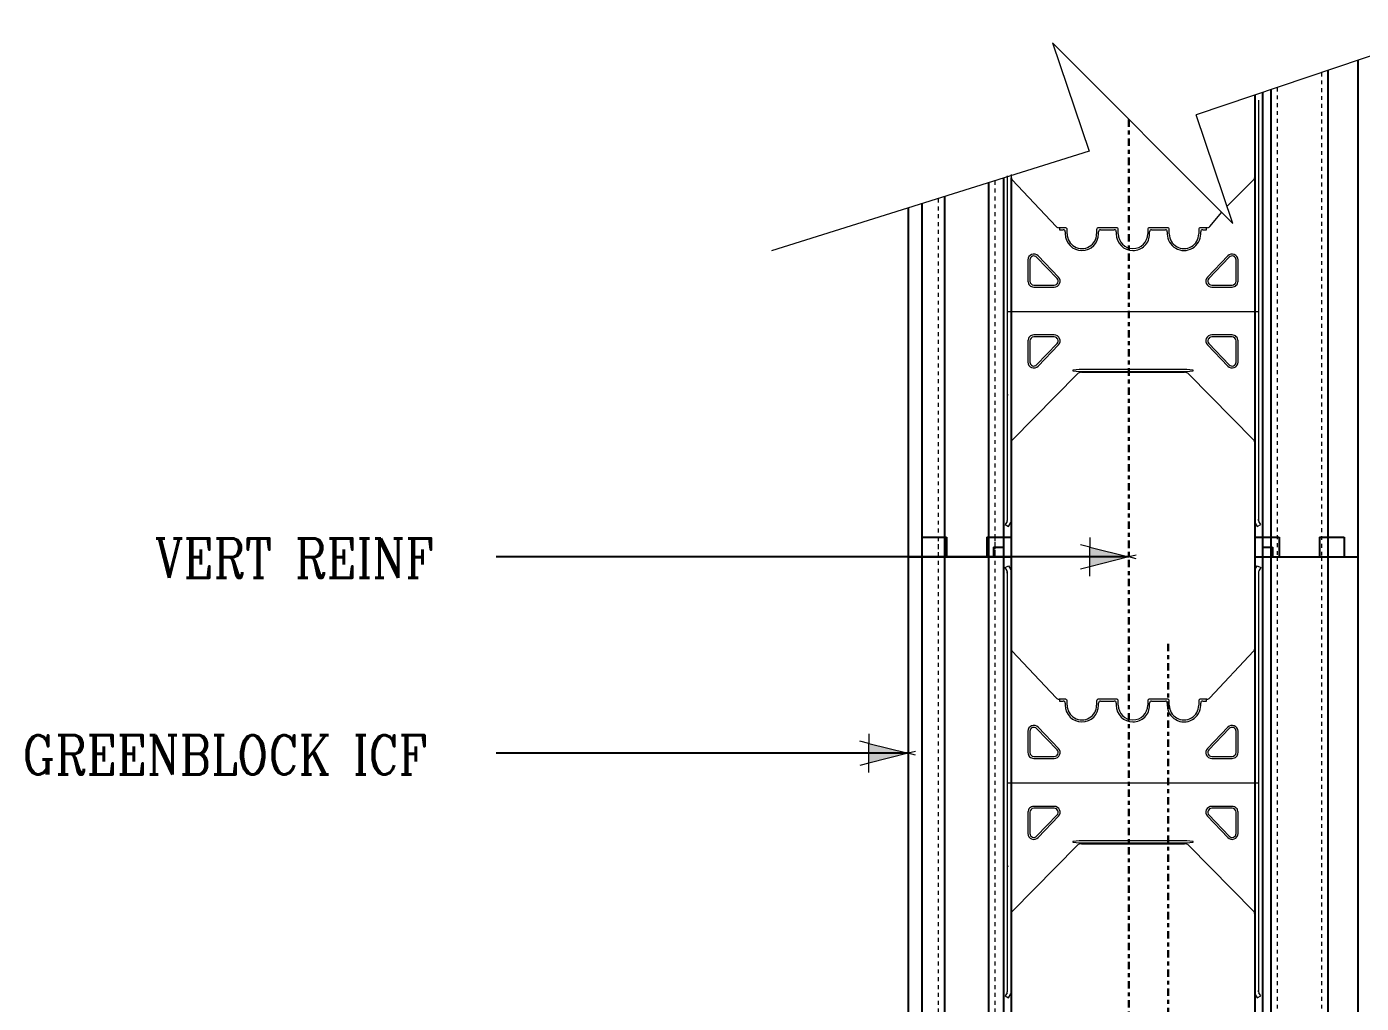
# Model space of a CAD drawing. Header units: inches. Extents: x -28.2 to 45.5, y 89.3 to 171.9.
# Drawn here: x -27.31 to 6.68, y 147.07 to 171.93 of the extents above; entities that cross this region are included whole.
import ezdxf

# ---------------------------------------------------------------- set-up
doc = ezdxf.new("R2010")
doc.units = ezdxf.units.IN
doc.header["$MEASUREMENT"] = 0
for name, pattern in [('CENTER', [2, 1.25, -0.25, 0.25, -0.25]), ('DASHED2', [0.375, 0.25, -0.125]), ('HIDDEN', [0.375, 0.25, -0.125])]:
    doc.linetypes.add(name, pattern=pattern)
for name, color, linetype, lineweight in [('A2 Hatch', 8, 'Continuous', 9), ('DETAILS', 7, 'Continuous', 13), ('DIM', 3, 'Continuous', 13), ('REBAR', 2, 'CENTER', 30)]:
    doc.layers.add(name, color=color, linetype=linetype, lineweight=lineweight)
doc.styles.add('ARCTEXT', font='arctext.shx', dxfattribs={"width": 0.85})
doc.styles.add('RomanC', font='romanc.shx', dxfattribs={"width": 0.85, "height": 5})
doc.dimstyles.new('ARCTEXT1-4', dxfattribs={"dimtxt": 4, "dimasz": 2, "dimexe": 2, "dimexo": 2, "dimgap": 2, "dimtad": 1, "dimdec": 4, "dimzin": 3, "dimdsep": 46, "dimlunit": 4, "dimtxsty": 'ARCTEXT', "dimblk": 'ARCHTICK', "dimcen": 2, "dimaunit": 1, "dimadec": 0, "dimazin": 0, "dimtfac": 1, "dimtdec": 4, "dimtmove": 2, "dimatfit": 3, "dimldrblk": 'arrow', "dimfxl": 0, "dimtolj": 1, "dimtzin": 0, "dimarcsym": 0})

# ---------------------------------------------------------------- blocks, each defined once
blk = doc.blocks.new('_ArchTick')
at = {"color": 0, "linetype": 'ByBlock', "const_width": 0.15}
blk.add_lwpolyline([(-0.5, -0.5), (0.5, 0.5)], dxfattribs=at)
blk = doc.blocks.new('arrow')
at = {"layer": 'DIM'}
blk.add_hatch(color=253, dxfattribs=at).paths.add_polyline_path([(-2, 0.5), (-2, -0.5), (0, 0)])
at = {"layer": 'DIM', "lineweight": 9}
for points in [[(-2, 0.9831764405007561), (-2, 0.5), (-2.46875, 0.6171875)], [(0.3742552490839444, 0.0935638122700766), (0, 0)], [(0.3742552490839444, -0.0935638122700766), (0, 0)], [(-2, -0.9831764405007561), (-2, -0.5), (-2.46875, -0.6171875)]]:
    blk.add_lwpolyline(points, dxfattribs=at)
at = {"layer": 'DIM', "lineweight": 15}
blk.add_lwpolyline([(0, 0), (-2, -0.5), (-2, 0.5), (0, 0)], dxfattribs=at)

msp = doc.modelspace()

# ---------------------------------------------------------------- linework, layer by layer
at = {"color": 1}
for p, q in [((6.589063885179939, 171.076921031782), (6.589063885179939, 158.4310921355023)), ((5.824063885180522, 170.8174769221665), (5.824063885180522, 158.4310921355023)), ((4.379063885180813, 170.3274158262248), (4.379063885180813, 158.4310921355023)), ((3.964063885176301, 170.1866716360406), (3.964063885179939, 158.4310921355023)), ((4.164063885180667, 170.2545001614315), (4.164063885180667, 158.4310921355023)), ((-2.810936114817878, 167.9560931160186), (-2.810936114817878, 158.4310921355023)), ((-2.435936114819697, 168.073446076232), (-2.435936114819697, 158.4310921355023)), ((-2.235936114818969, 168.0839873489568), (-2.235936114818969, 158.4310921355023)), ((-3.935936114821516, 167.6040342353734), (-3.935936114817878, 158.4310921355023)), ((-4.860936114818969, 167.3145636001776), (-4.860936114818969, 158.4310921355023)), ((-4.510936114816786, 167.4240930297115), (-4.510936114818605, 158.4310921355023)), ((-4.510936114818605, 158.9310921355023), (-3.885936114818605, 158.9310921355023)), ((-4.510936114818605, 158.9310921355023), (-4.510936114818605, 146.4310921355023)), ((-3.935936114817878, 158.9310921355023), (-3.935936114817878, 146.4310921355023)), ((-3.885936114818605, 158.9310921355023), (-3.885936114818605, 158.4310921355023)), ((-2.860936114818969, 158.9310921355023), (-2.860936114820788, 158.4310921355023)), ((-2.860936114820788, 158.9310921355023), (-2.235936114820788, 158.9310921355023)), ((-2.810936114817878, 158.9310921355023), (-2.810936114817878, 146.4310921355023)), ((-2.235936114818969, 158.9310921355023), (-2.235936114818969, 146.4310921355023)), ((-2.235936114818969, 158.9310921355023), (-2.235936114818969, 158.4310921355023)), ((3.964063885179939, 158.9310921355023), (3.964063885179939, 146.4310921355023)), ((3.964063885179939, 158.9310921355023), (4.589063885179939, 158.9310921355023)), ((3.964063885181758, 158.9310921355026), (3.964063885181758, 158.4310921355023)), ((4.589063885179939, 158.9310921355026), (4.589063885179939, 158.4310921355023)), ((5.614063885181395, 158.9310921355023), (5.614063885181395, 158.4310921355023)), ((5.614063885181395, 158.9310921355023), (6.239063885181395, 158.9310921355023)), ((6.239063885181395, 158.9310921355023), (6.239063885181395, 158.4310921355023)), ((-4.860936114818969, 158.4310921355023), (-4.860936114818969, 146.4310921355023)), ((-4.860936114818969, 158.4310921355023), (-2.685936114817878, 158.4310921355023)), ((-4.860936114818969, 158.4310921355023), (-2.235936114818969, 158.4310921355023)), ((-4.860936114818969, 158.4310801650048), (-2.235936114818969, 158.4310801650048)), ((-4.860936114818969, 158.4310801650048), (-2.685936114817878, 158.4310801650048)), ((-2.810936114817878, 158.4310921355023), (-3.935936114819697, 158.4310921355023)), ((-2.810936114817878, 158.4310801650048), (-3.935936114819697, 158.4310801650048)), ((-2.685936114819697, 158.6810921355023), (-2.685936114819697, 158.4310921355023)), ((-2.685936114819697, 158.6810921355023), (-2.435936114819697, 158.6810921355023)), ((-2.435936114819697, 158.6810921355023), (-2.435936114819697, 146.4310921355023)), ((-2.435936114819697, 158.4310921355023), (-2.235936114820788, 158.4310921355023)), ((-2.435936114819697, 158.4310801650048), (-2.235936114820788, 158.4310801650048)), ((3.964063885179939, 158.4310921355023), (4.164063885180667, 158.4310921355023)), ((3.964063885181758, 158.4310921355023), (6.589063885179939, 158.4310921355023)), ((4.164063885180667, 158.6810921355023), (4.164063885180667, 146.4310921355023)), ((4.164063885180667, 158.6810921355023), (4.414063885180667, 158.6810921355023)), ((4.379063885180813, 158.4310921355023), (6.589063885179939, 158.4310921355023)), ((4.379063885180813, 158.4310921355023), (4.379063885180813, 146.4310921355023)), ((4.414063885180667, 158.6810921355023), (4.414063885180667, 158.4310921355023)), ((5.824063885180522, 158.4310921355023), (5.824063885180522, 146.4310921355023)), ((6.589063885179939, 158.4310921355023), (6.589063885179939, 146.4310921355023))]:
    msp.add_line(p, q, dxfattribs=at)
at = {"color": 1, "linetype": 'HIDDEN', "ltscale": 0.02}
for p, q in [((-4.510936114818605, 158.9310921355023), (-3.885936114818605, 158.9310921355023)), ((-4.510936114818605, 158.9310921355023), (-4.510936114818605, 158.4310921355023)), ((-3.885936114818605, 158.9310921355023), (-3.885936114818605, 158.4310921355023)), ((-2.860936114818969, 158.9310921355023), (-2.860936114820788, 158.4310921355023)), ((-2.860936114820788, 158.9310921355023), (-2.235936114820788, 158.9310921355023)), ((3.964063885181758, 158.9310921355026), (4.589063885181758, 158.9310921355026)), ((4.589063885181758, 158.9310921355026), (4.589063885181758, 158.4310921355026)), ((5.614063885183214, 158.9310921355026), (5.614063885183214, 158.4310921355026)), ((5.614063885183214, 158.9310921355026), (6.239063885183214, 158.9310921355026)), ((6.239063885183214, 158.9310921355026), (6.239063885183214, 158.4310921355026)), ((4.164063885182486, 158.6810921355026), (4.164063885182486, 158.4310921355023)), ((4.164063885182486, 158.6810921355026), (4.414063885182486, 158.6810921355026)), ((4.414063885182486, 158.6810921355026), (4.414063885182486, 158.4310921355026))]:
    msp.add_line(p, q, dxfattribs=at)
at = {"ltscale": 0.15}
for p, q in [((-3.885936114818605, 158.4310921355023), (-2.860936114818969, 158.4310921355023)), ((-3.885936114818605, 158.4310801650048), (-2.860936114818969, 158.4310801650048))]:
    msp.add_line(p, q, dxfattribs=at)
at = {"layer": 'A2 Hatch', "linetype": 'DASHED2', "ltscale": 0.15}
for p, q in [((5.664063885182486, 170.7632141018549), (5.664063885180667, 158.4310921355023)), ((4.539063885180667, 170.3816786465369), (4.539063885180667, 158.4310921355023)), ((-2.650936114818023, 168.0061637123768), (-2.650936114818023, 158.4310921355023)), ((-4.095936114819551, 167.5539636390166), (-4.095936114819551, 158.4310921355023)), ((-4.095936114819551, 158.9310921355023), (-4.095936114819551, 146.4310921355023)), ((-2.650936114819842, 158.9310921355023), (-2.650936114818023, 146.4310921355023)), ((4.539063885180667, 158.4310921355023), (4.539063885180667, 146.4310921355023)), ((5.664063885180667, 158.4310921355023), (5.664063885180667, 146.4310921355023))]:
    msp.add_line(p, q, dxfattribs=at)
at = {"layer": 'DETAILS', "color": 6, "lineweight": 20}
for p, q in [((3.964063885176301, 168.1013231642615), (3.96406388517812, 170.0806333461206)), ((4.064063885176665, 170.0560921355023), (4.064063885176665, 159.3583458441284)), ((-2.335936114821152, 168.1360343216805), (-2.335936114822971, 159.3583458441284)), ((-2.235942994507923, 168.1178992784572), (-2.235942994507923, 168.1013231642615)), ((-2.235936114822607, 168.1673284444051), (-2.235936114820788, 161.3396707792659)), ((-2.208081726612136, 168.0320699814427), (-1.090453059312267, 166.8418389526836)), ((3.261831695416049, 167.3602741319954), (3.936202617278695, 168.0320699814434)), ((3.96406388517812, 161.3396707792659), (3.964063885176301, 168.1013231642615)), ((2.818580829673238, 166.8418389526836), (3.128186683219838, 167.2039602221615)), ((-1.018314327209509, 166.8110921355024), (-1.010936114818605, 166.8110921355024)), ((-0.8609361148171502, 166.8110921355024), (-1.018314327209509, 166.8110921355024)), ((-1.010936114818605, 166.8110921355024), (-1.010936114818605, 166.7610921355025)), ((-1.010936114818605, 166.7610921355025), (-0.9109361148182415, 166.7610921355025)), ((-0.8609361148171502, 166.7110921355023), (-0.8609361148189691, 166.6560921355025)), ((-0.8109361148178778, 166.6560921355025), (-0.8109361148178778, 166.7610921355025)), ((-0.06093611481787775, 166.7610921355025), (-0.06093611481787775, 166.6560921355022)), ((0.4390638851821222, 166.8110921355024), (-0.01093611481860535, 166.8110921355024)), ((-0.01093611481860535, 166.656092135502), (-0.01093611481860535, 166.7110921355025)), ((0.03906388518066706, 166.7610921355025), (0.3890638851810309, 166.7610921355025)), ((0.4390638851821222, 166.7110921355023), (0.4390638851803033, 166.6560921354995)), ((0.4890638851813947, 166.6560921354995), (0.4890638851813947, 166.7610921355025)), ((1.239063885179576, 166.7610921355025), (1.239063885179576, 166.6560921354995)), ((1.739063885179576, 166.8110921355024), (1.289063885178848, 166.8110921355024)), ((1.289063885180667, 166.6560921354995), (1.289063885180667, 166.7110921355023)), ((1.339063885179939, 166.7610921355025), (1.689063885178484, 166.7610921355025)), ((1.739063885179576, 166.7110921355025), (1.739063885179576, 166.656092135502)), ((1.789063885178848, 166.6560921355022), (1.789063885178848, 166.7610921355025)), ((2.539063885178848, 166.7610921355025), (2.539063885178848, 166.6560921355025)), ((2.746442097568661, 166.8110921355024), (2.589063885179939, 166.8110921355024)), ((2.589063885179939, 166.6560921355025), (2.58906388517812, 166.7110921355023)), ((2.639063885179212, 166.7610921355025), (2.739063885179576, 166.7610921355025)), ((2.739063885179576, 166.7610921355025), (2.739063885179576, 166.8110921355024)), ((2.739063885179576, 166.8110921355024), (2.746442097568661, 166.8110921355024)), ((-1.810936114817878, 165.9921151812383), (-1.810936114817878, 165.4510921355023)), ((-1.760936114816786, 165.9921151812383), (-1.760936114818605, 165.4510921355023)), ((-1.069415258807339, 165.5203453183213), (-1.588797382713665, 166.0613683640573)), ((-1.03334589275596, 165.5549719097306), (-1.552728016662286, 166.0959949554668)), ((3.280855787023256, 166.0959949554668), (2.761473663116931, 165.5549719097306)), ((3.316925153074635, 166.0613683640573), (2.79754302916831, 165.5203453183213)), ((3.489063885177757, 165.4510921355023), (3.489063885177757, 165.9921151812383)), ((3.539063885178848, 165.4510921355023), (3.539063885178848, 165.9921151812383)), ((-1.660936114818242, 165.3510921355024), (-1.141553990911916, 165.3510921355024)), ((-1.660936114818242, 165.3010921355024), (-1.141553990911916, 165.3010921355024)), ((2.869681761271067, 165.3510921355024), (3.389063885179212, 165.3510921355024)), ((2.869681761271067, 165.3010921355024), (3.389063885179212, 165.3010921355024)), ((-2.335936114822971, 164.6810921355023), (4.064063885176665, 164.6810921355023)), ((-1.810936114817878, 163.9310921355023), (-1.810936114817878, 163.3900690897663)), ((-1.760936114818605, 163.9310921355026), (-1.760936114816786, 163.3900690897663)), ((-1.141553990911916, 164.0810921355024), (-1.660936114818242, 164.0810921355024)), ((-1.141553990911916, 164.0310921355025), (-1.660936114818242, 164.0310921355025)), ((-1.588797382713665, 163.3208159069476), (-1.069415258807339, 163.8618389526835)), ((-1.552728016662286, 163.2861893155381), (-1.03334589275596, 163.827212361274)), ((2.761473663116931, 163.827212361274), (3.280855787023256, 163.2861893155381)), ((2.79754302916831, 163.8618389526835), (3.316925153074635, 163.3208159069476)), ((3.389063885179212, 164.0810921355024), (2.869681761271067, 164.0810921355024)), ((3.389063885179212, 164.0310921355025), (2.869681761271067, 164.0310921355025)), ((3.489063885177757, 163.3900690897663), (3.489063885177757, 163.9310921355023)), ((3.539063885178848, 163.3900690897663), (3.539063885178848, 163.9310921355023)), ((-0.5062065953168258, 163.2010921355023), (-0.6623166849201425, 163.1860086246428)), ((-0.6623166849201425, 163.1661756463619), (-0.5062065953168258, 163.1510921355024)), ((0.8640638851813947, 163.2010921355025), (-0.5062065953168258, 163.2010921355023)), ((-0.5062065953168258, 163.1510921355024), (0.8640638851813947, 163.1510921355024)), ((2.234334365677796, 163.2010921355025), (0.8640638851813947, 163.2010921355025)), ((0.8640638851813947, 163.1510921355024), (2.234334365677796, 163.1510921355024)), ((2.390444455281113, 163.1860086246428), (2.234334365677796, 163.2010921355025)), ((2.234334365677796, 163.1510921355024), (2.390444455281113, 163.1661756463619)), ((-2.206646792941456, 161.4103814573844), (-0.554870097641242, 163.0871581526802)), ((-0.4488040804624234, 163.1310921355024), (0.8640638851813947, 163.1310921355024)), ((0.8640638851813947, 163.1310921355024), (2.176931850823394, 163.1310921355024)), ((2.282997868000393, 163.0871581526802), (3.934774563296969, 161.4103814573844)), ((-2.235936114820788, 159.3315509248838), (-2.235936114822607, 161.3396707792657)), ((3.96406388517812, 161.3396707792657), (3.96406388517812, 159.3315509248838)), ((-2.342634844631675, 159.3333458441283), (-2.388323799259297, 159.2542102533685)), ((-2.388323799259297, 159.2542102533685), (-2.301721258879979, 159.204210253369)), ((-2.335936114821152, 159.3949483845061), (-2.335936114821152, 159.3583458441284)), ((-2.301721258879979, 159.204210253369), (-2.24263484463313, 159.3065509248839)), ((3.970762614988644, 159.3065509248839), (4.029849029237312, 159.204210253369)), ((4.029849029237312, 159.204210253369), (4.11645156961481, 159.2542102533692)), ((4.064063885176665, 159.3583458441284), (4.064063885176665, 159.3949483845066)), ((4.11645156961481, 159.2542102533692), (4.070762614989007, 159.3333458441283)), ((-2.388323799257478, 158.1579740176354), (-2.301721258879979, 158.2079740176353)), ((-2.342634844631675, 158.0788384268761), (-2.388323799257478, 158.1579740176354)), ((-2.335936114819333, 158.0560921355023), (-2.335936114821152, 147.3583458441284)), ((-2.335936114821152, 158.0172358864982), (-2.335936114821152, 158.053838426876)), ((-2.301721258879979, 158.2079740176353), (-2.242634844631311, 158.1056333461205)), ((-2.235936114820788, 158.0806333461206), (-2.235936114818969, 156.1013231642615)), ((3.96406388517812, 156.1013231642615), (3.964063885179939, 158.0806333461206)), ((3.970762614990463, 158.1056333461207), (4.029849029239131, 158.2079740176353)), ((4.029849029239131, 158.2079740176353), (4.116451569616629, 158.1579740176354)), ((4.064063885178484, 158.0560921355023), (4.064063885178484, 147.3583458441284)), ((4.064063885178484, 158.053838426876), (4.064063885178484, 158.0172358864982)), ((4.116451569616629, 158.1579740176354), (4.070762614990826, 158.0788384268761)), ((-2.235936114818969, 156.1013231642615), (-2.235936114818969, 149.3396707792659)), ((-2.208081726610317, 156.0320699814427), (-1.090453059312267, 154.8418389526836)), ((2.818580829673238, 154.8418389526836), (3.936202617280514, 156.0320699814434)), ((3.964063885179939, 149.3396707792659), (3.96406388517812, 156.1013231642615)), ((-1.018314327209509, 154.8110921355024), (-1.010936114818605, 154.8110921355024)), ((-0.8609361148171502, 154.8110921355024), (-1.018314327209509, 154.8110921355024)), ((-1.010936114818605, 154.8110921355024), (-1.010936114818605, 154.7610921355025)), ((-1.010936114818605, 154.7610921355025), (-0.9109361148182415, 154.7610921355025)), ((-0.8609361148171502, 154.7110921355023), (-0.8609361148189691, 154.6560921355025)), ((-0.8109361148178778, 154.6560921355025), (-0.8109361148178778, 154.7610921355025)), ((-0.06093611481787775, 154.7610921355025), (-0.06093611481787775, 154.6560921355022)), ((0.4390638851821222, 154.8110921355024), (-0.01093611481860535, 154.8110921355024)), ((-0.01093611481860535, 154.656092135502), (-0.01093611481860535, 154.7110921355025)), ((0.03906388518066706, 154.7610921355025), (0.3890638851810309, 154.7610921355025)), ((0.4390638851821222, 154.7110921355023), (0.4390638851803033, 154.6560921354995)), ((0.4890638851813947, 154.6560921354995), (0.4890638851813947, 154.7610921355025)), ((1.239063885179576, 154.7610921355025), (1.239063885179576, 154.6560921354995)), ((1.739063885179576, 154.8110921355024), (1.289063885178848, 154.8110921355024)), ((1.289063885180667, 154.6560921354995), (1.289063885180667, 154.7110921355023)), ((1.339063885179939, 154.7610921355025), (1.689063885178484, 154.7610921355025)), ((1.739063885179576, 154.7110921355025), (1.739063885179576, 154.656092135502)), ((1.789063885178848, 154.6560921355022), (1.789063885178848, 154.7610921355025)), ((2.539063885178848, 154.7610921355025), (2.539063885178848, 154.6560921355025)), ((2.746442097568661, 154.8110921355024), (2.589063885179939, 154.8110921355024)), ((2.589063885179939, 154.6560921355025), (2.58906388517812, 154.7110921355023)), ((2.639063885179212, 154.7610921355025), (2.739063885179576, 154.7610921355025)), ((2.739063885179576, 154.7610921355025), (2.739063885179576, 154.8110921355024)), ((2.739063885179576, 154.8110921355024), (2.746442097568661, 154.8110921355024)), ((-1.810936114817878, 153.9921151812383), (-1.810936114817878, 153.4510921355023)), ((-1.760936114816786, 153.9921151812383), (-1.760936114818605, 153.4510921355023)), ((-1.069415258807339, 153.5203453183213), (-1.588797382713665, 154.0613683640573)), ((-1.03334589275596, 153.5549719097306), (-1.552728016662286, 154.0959949554668)), ((3.280855787023256, 154.0959949554668), (2.761473663116931, 153.5549719097306)), ((3.316925153074635, 154.0613683640573), (2.79754302916831, 153.5203453183213)), ((3.489063885177757, 153.4510921355023), (3.489063885177757, 153.9921151812383)), ((3.539063885178848, 153.4510921355023), (3.539063885178848, 153.9921151812383)), ((-1.660936114818242, 153.3510921355024), (-1.141553990911916, 153.3510921355024)), ((-1.660936114818242, 153.3010921355024), (-1.141553990911916, 153.3010921355024)), ((2.869681761271067, 153.3510921355024), (3.389063885179212, 153.3510921355024)), ((2.869681761271067, 153.3010921355024), (3.389063885179212, 153.3010921355024)), ((-2.335936114821152, 152.6810921355023), (4.064063885178484, 152.6810921355023)), ((-1.810936114817878, 151.9310921355023), (-1.810936114817878, 151.3900690897663)), ((-1.760936114818605, 151.9310921355026), (-1.760936114816786, 151.3900690897663)), ((-1.141553990911916, 152.0810921355024), (-1.660936114818242, 152.0810921355024)), ((-1.141553990911916, 152.0310921355025), (-1.660936114818242, 152.0310921355025)), ((3.389063885179212, 152.0810921355024), (2.869681761271067, 152.0810921355024)), ((3.389063885179212, 152.0310921355025), (2.869681761271067, 152.0310921355025)), ((3.489063885177757, 151.3900690897663), (3.489063885177757, 151.9310921355023)), ((3.539063885178848, 151.3900690897663), (3.539063885178848, 151.9310921355023)), ((-1.588797382713665, 151.3208159069476), (-1.069415258807339, 151.8618389526835)), ((-1.552728016662286, 151.2861893155381), (-1.03334589275596, 151.827212361274)), ((2.761473663116931, 151.827212361274), (3.280855787023256, 151.2861893155381)), ((2.79754302916831, 151.8618389526835), (3.316925153074635, 151.3208159069476)), ((-2.206646792939637, 149.4103814573844), (-0.554870097641242, 151.0871581526802)), ((-0.5062065953168258, 151.2010921355023), (-0.6623166849201425, 151.1860086246428)), ((-0.6623166849201425, 151.1661756463619), (-0.5062065953168258, 151.1510921355024)), ((0.8640638851813947, 151.2010921355025), (-0.5062065953168258, 151.2010921355023)), ((-0.5062065953168258, 151.1510921355024), (0.8640638851813947, 151.1510921355024)), ((-0.4488040804624234, 151.1310921355024), (0.8640638851813947, 151.1310921355024)), ((2.234334365677796, 151.2010921355025), (0.8640638851813947, 151.2010921355025)), ((0.8640638851813947, 151.1510921355024), (2.234334365677796, 151.1510921355024)), ((0.8640638851813947, 151.1310921355024), (2.176931850823394, 151.1310921355024)), ((2.390444455281113, 151.1860086246428), (2.234334365677796, 151.2010921355025)), ((2.234334365677796, 151.1510921355024), (2.390444455281113, 151.1661756463619)), ((2.282997868000393, 151.0871581526802), (3.934774563298788, 149.4103814573844)), ((-2.235936114818969, 147.3315509248838), (-2.235936114820788, 149.3396707792657)), ((3.964063885179939, 149.3396707792657), (3.964063885179939, 147.3315509248838)), ((-2.342634844631675, 147.3331396046848), (-2.388323799259297, 147.254004013925)), ((-2.388323799259297, 147.254004013925), (-2.301721258879979, 147.2040040139255)), ((-2.335936114821152, 147.3947421450626), (-2.335936114821152, 147.3581396046849)), ((-2.301721258879979, 147.2040040139255), (-2.24263484463313, 147.3063446854404)), ((3.970762614988644, 147.3063446854404), (4.029849029237312, 147.2040040139255)), ((4.029849029237312, 147.2040040139255), (4.11645156961481, 147.2540040139257)), ((4.064063885176665, 147.3581396046849), (4.064063885176665, 147.3947421450631)), ((4.11645156961481, 147.2540040139257), (4.070762614989007, 147.3331396046848))]:
    msp.add_line(p, q, dxfattribs=at)
for centre, radius, start, end in [((-2.135942994509378, 168.1013231642613), 0.09999999999990905, 179.9999999998697, 223.8308606719777), ((3.864063885177757, 168.1013231642629), 0.0999999999994431, 316.1691393271928, 359.9999999992444), ((-1.018314327209509, 166.9110921355026), 0.1000000000001911, 223.8308606721254, 270), ((-0.9109361148182415, 166.7110921355023), 0.0500000000001819, 359.9999999998697, 90), ((-0.8609361148171502, 166.7610921355023), 0.0500000000001819, 1.302755197527456e-10, 90), ((-0.4359361148178778, 166.6560921355022), 0.4250000000001819, 179.999999999987, 359.999999999987), ((-0.4359361148178778, 166.6560921355022), 0.3749999999995453, 179.999999999987, 0), ((-0.01093611481860535, 166.7610921355023), 0.0500000000001819, 90, 179.9999999998697), ((0.03906388518066706, 166.7110921355023), 0.0500000000001819, 90, 179.9999999996743), ((0.3890638851810309, 166.7110921355023), 0.0500000000001819, 359.9999999998697, 90), ((0.4390638851821222, 166.7610921355023), 0.0500000000001819, 1.302755197527456e-10, 90), ((0.8640638851813947, 166.6560921354995), 0.4250000000001819, 180, 270), ((0.8640638851813947, 166.6560921354995), 0.3749999999998295, 180, 269.9999999999479), ((0.8640638851813947, 166.6560921354991), 0.4249999999997272, 270.0000000000521, 6.513775987637282e-11), ((0.8640638851813947, 166.6560921354991), 0.3749999999995453, 270.0000000000521, 5.211020790109826e-11), ((1.289063885178848, 166.7610921355023), 0.05000000000012506, 90, 179.9999999998697), ((1.339063885179939, 166.7110921355023), 0.0500000000001819, 90, 180), ((1.689063885178484, 166.7110921355023), 0.0500000000001819, 2.605510395054913e-10, 90), ((1.739063885179576, 166.7610921355023), 0.0500000000001819, 1.302755197527456e-10, 90), ((2.164063885180667, 166.6560921355022), 0.4249999999997272, 180.000000000013, 1.302755197527456e-11), ((2.164063885178848, 166.6560921355022), 0.375, 180.000000000013, 1.302755197527456e-11), ((2.589063885179939, 166.7610921355023), 0.0500000000001819, 90, 179.9999999998697), ((2.639063885179212, 166.7110921355023), 0.0500000000001819, 90, 180), ((2.746442097568661, 166.9110921355026), 0.1000000000001364, 270.0000000002605, 316.169139328132), ((-1.660936114816423, 165.9921151812383), 0.1499999999999651, 43.83086067208913, 179.9999999999739), ((-1.660936114816423, 165.9921151812383), 0.1000000000001123, 43.83086067207012, 180), ((3.389063885179212, 165.9921151812383), 0.1500000000000909, 2.605510395054913e-11, 136.1691393279109), ((3.389063885179212, 165.9921151812383), 0.09999999999990905, 0, 136.1691393279299), ((-1.141553990911916, 165.4510921355025), 0.1500000000000909, 270.0000000001563, 43.83086067193249), ((2.869681761272886, 165.4510921355025), 0.150000000000175, 136.1691393280675, 269.9999999998437), ((-1.660936114818242, 165.4510921355021), 0.1499999999996362, 179.9999999999609, 270.0000000001563), ((-1.660936114816423, 165.4510921355025), 0.1000000000003638, 180.0000000001303, 269.9999999997394), ((-1.141553990911916, 165.4510921355023), 0.1000000000000227, 270, 43.83086067200591), ((2.869681761271067, 165.4510921355025), 0.1000000000000336, 136.1691393279941, 270), ((3.389063885179212, 165.4510921355021), 0.1499999999998067, 269.9999999998437, 6.513775987637282e-11), ((3.389063885179212, 165.4510921355025), 0.1000000000001364, 270.0000000002605, 359.9999999998958), ((-1.660936114818242, 163.9310921355026), 0.1499999999998636, 89.99999999984367, 180.0000000000651), ((-1.660936114816423, 163.9310921355021), 0.1000000000001364, 90.00000000026056, 179.9999999998697), ((-1.141553990911916, 163.9310921355023), 0.150000000000175, 316.1691393280675, 89.99999999984367), ((-1.141553990911916, 163.9310921355023), 0.1000000000000336, 316.1691393279941, 90), ((2.869681761272886, 163.9310921355023), 0.1500000000001478, 90.00000000015633, 223.8308606719325), ((2.869681761271067, 163.9310921355023), 0.1000000000000227, 90, 223.8308606720059), ((3.389063885179212, 163.9310921355026), 0.1499999999996362, 359.9999999999349, 90.00000000015633), ((3.389063885179212, 163.9310921355021), 0.1000000000003638, 9.119286382692197e-11, 89.99999999973946), ((-1.660936114816423, 163.3900690897663), 0.1500000000000909, 180.0000000000261, 316.1691393279109), ((-1.660936114816423, 163.3900690897663), 0.09999999999990905, 179.9999999999609, 316.1691393279941), ((-0.6610270170838248, 163.1760921355024), 0.01000000000002194, 97.40989078445368, 262.5901092155463), ((2.389154787444795, 163.1760921355024), 0.009999999999965573, 277.4098907844536, 82.59010921554632), ((3.389063885179212, 163.3900690897663), 0.1499999999999651, 223.8308606720891, 359.999999999974), ((3.389063885179212, 163.3900690897663), 0.1000000000000336, 223.8308606720059, 3.908265592582369e-11), ((-0.4488040804624234, 162.9810921355025), 0.1499999999998163, 90, 135.0000000000181), ((2.176931850823394, 162.9810921355025), 0.1499999999998067, 44.99999999998186, 90), ((-2.235936114820788, 162.5943703573547), 0.09999999999991362, 179.9999999996873, 209.7448812966047), ((-2.135936114822243, 161.3396707792661), 0.09999999999990905, 135.0000000001471, 180.0000000001303), ((3.864063885177757, 161.3396707792661), 0.09999999999990435, 359.9999999998958, 44.9999999998529), ((-2.385936114822243, 159.3583458441286), 0.04999999999972715, 329.9999999994642, 359.9999999996743), ((-2.28593611482188, 159.3315509248842), 0.04999999999977817, 329.9999999993483, 359.9999999995441), ((4.014063885177393, 159.3315509248842), 0.04999999999972715, 180.000000000456, 210.0000000006517), ((4.114063885175938, 159.3583458441286), 0.04999999999972133, 180.0000000003257, 210.0000000005358), ((-2.385936114820424, 158.0538384268756), 0.0500000000001819, 4.559643191346098e-10, 30.00000000044188), ((-2.285936114820061, 158.0806333461204), 0.04999999999972133, 3.256887993818641e-10, 30.0000000005358), ((4.014063885179212, 158.0806333461204), 0.0500000000001819, 149.9999999997349, 179.9999999997395), ((4.114063885179576, 158.0538384268756), 0.05000000000020042, 149.9999999995581, 179.999999999544), ((-2.135942994507559, 156.1013231642613), 0.09999999999990905, 179.9999999998697, 223.8308606719777), ((3.864063885179576, 156.1013231642629), 0.0999999999994431, 316.1691393271928, 359.9999999992444), ((-1.018314327209509, 154.9110921355026), 0.1000000000001911, 223.8308606721254, 270), ((-0.9109361148182415, 154.7110921355023), 0.0500000000001819, 359.9999999998697, 90), ((-0.8609361148171502, 154.7610921355023), 0.0500000000001819, 1.302755197527456e-10, 90), ((-0.4359361148178778, 154.6560921355022), 0.4250000000001819, 179.999999999987, 359.999999999987), ((-0.4359361148178778, 154.6560921355022), 0.3749999999995453, 179.999999999987, 0), ((-0.01093611481860535, 154.7610921355023), 0.0500000000001819, 90, 179.9999999998697), ((0.03906388518066706, 154.7110921355023), 0.0500000000001819, 90, 179.9999999996743), ((0.3890638851810309, 154.7110921355023), 0.0500000000001819, 359.9999999998697, 90), ((0.4390638851821222, 154.7610921355023), 0.0500000000001819, 1.302755197527456e-10, 90), ((0.8640638851813947, 154.6560921354995), 0.4250000000001819, 180, 270), ((0.8640638851813947, 154.6560921354995), 0.3749999999998295, 180, 269.9999999999479), ((0.8640638851813947, 154.6560921354991), 0.4249999999997272, 270.0000000000521, 6.513775987637282e-11), ((0.8640638851813947, 154.6560921354991), 0.3749999999995453, 270.0000000000521, 5.211020790109826e-11), ((1.289063885178848, 154.7610921355023), 0.05000000000012506, 90, 179.9999999998697), ((1.339063885179939, 154.7110921355023), 0.0500000000001819, 90, 180), ((1.689063885178484, 154.7110921355023), 0.0500000000001819, 2.605510395054913e-10, 90), ((1.739063885179576, 154.7610921355023), 0.0500000000001819, 1.302755197527456e-10, 90), ((2.164063885180667, 154.6560921355022), 0.4249999999997272, 180.000000000013, 1.302755197527456e-11), ((2.164063885178848, 154.6560921355022), 0.375, 180.000000000013, 1.302755197527456e-11), ((2.589063885179939, 154.7610921355023), 0.0500000000001819, 90, 179.9999999998697), ((2.639063885179212, 154.7110921355023), 0.0500000000001819, 90, 180), ((2.746442097568661, 154.9110921355026), 0.1000000000001364, 270.0000000002605, 316.169139328132), ((-1.660936114816423, 153.9921151812383), 0.1499999999999651, 43.83086067208913, 179.9999999999739), ((-1.660936114816423, 153.9921151812383), 0.1000000000001123, 43.83086067207012, 180), ((3.389063885179212, 153.9921151812383), 0.1500000000000909, 2.605510395054913e-11, 136.1691393279109), ((3.389063885179212, 153.9921151812383), 0.09999999999990905, 0, 136.1691393279299), ((-1.660936114818242, 153.4510921355021), 0.1499999999996362, 179.9999999999609, 270.0000000001563), ((-1.660936114816423, 153.4510921355025), 0.1000000000003638, 180.0000000001303, 269.9999999997394), ((-1.141553990911916, 153.4510921355025), 0.1500000000000909, 270.0000000001563, 43.83086067193249), ((-1.141553990911916, 153.4510921355023), 0.1000000000000227, 270, 43.83086067200591), ((2.869681761272886, 153.4510921355025), 0.150000000000175, 136.1691393280675, 269.9999999998437), ((2.869681761271067, 153.4510921355025), 0.1000000000000336, 136.1691393279941, 270), ((3.389063885179212, 153.4510921355021), 0.1499999999998067, 269.9999999998437, 6.513775987637282e-11), ((3.389063885179212, 153.4510921355025), 0.1000000000001364, 270.0000000002605, 359.9999999998958), ((-1.660936114818242, 151.9310921355026), 0.1499999999998636, 89.99999999984367, 180.0000000000651), ((-1.660936114816423, 151.9310921355021), 0.1000000000001364, 90.00000000026056, 179.9999999998697), ((-1.141553990911916, 151.9310921355023), 0.150000000000175, 316.1691393280675, 89.99999999984367), ((-1.141553990911916, 151.9310921355023), 0.1000000000000336, 316.1691393279941, 90), ((2.869681761272886, 151.9310921355023), 0.1500000000001478, 90.00000000015633, 223.8308606719325), ((2.869681761271067, 151.9310921355023), 0.1000000000000227, 90, 223.8308606720059), ((3.389063885179212, 151.9310921355026), 0.1499999999996362, 359.9999999999349, 90.00000000015633), ((3.389063885179212, 151.9310921355021), 0.1000000000003638, 9.119286382692197e-11, 89.99999999973946), ((-1.660936114816423, 151.3900690897663), 0.1500000000000909, 180.0000000000261, 316.1691393279109), ((-1.660936114816423, 151.3900690897663), 0.09999999999990905, 179.9999999999609, 316.1691393279941), ((3.389063885179212, 151.3900690897663), 0.1499999999999651, 223.8308606720891, 359.999999999974), ((3.389063885179212, 151.3900690897663), 0.1000000000000336, 223.8308606720059, 3.908265592582369e-11), ((-0.6610270170838248, 151.1760921355024), 0.01000000000002194, 97.40989078445368, 262.5901092155463), ((-0.4488040804624234, 150.9810921355025), 0.1499999999998163, 90, 135.0000000000181), ((2.176931850823394, 150.9810921355025), 0.1499999999998067, 44.99999999998186, 90), ((2.389154787444795, 151.1760921355024), 0.009999999999965573, 277.4098907844536, 82.59010921554632), ((-2.235936114818969, 150.5943703573547), 0.09999999999991362, 179.9999999996873, 209.7448812966047), ((-2.135936114820424, 149.3396707792661), 0.09999999999990905, 135.0000000001471, 180.0000000001303), ((3.864063885179576, 149.3396707792661), 0.09999999999990435, 359.9999999998958, 44.9999999998529), ((-2.385936114822243, 147.3581396046851), 0.04999999999972715, 329.9999999994642, 359.9999999996743), ((-2.28593611482188, 147.3313446854407), 0.04999999999977817, 329.9999999993483, 359.9999999995441), ((4.014063885177393, 147.3313446854407), 0.04999999999972715, 180.000000000456, 210.0000000006517), ((4.114063885175938, 147.3581396046851), 0.04999999999972133, 180.0000000003257, 210.0000000005358)]:
    msp.add_arc(centre, radius, start, end, dxfattribs=at)
at = {"layer": 'DIM'}
for p, q in [((9.101472117601816, 171.9289857596944), (2.474591483173072, 169.6815280528561)), ((-1.185559577737649, 171.5176945126262), (-0.2495165609377636, 168.7576668946839)), ((3.410634499974776, 166.9215004349133), (-1.185559577737649, 171.5176945126262)), ((3.410634499974776, 166.9215004349133), (2.474591483174891, 169.6815280528566)), ((-0.2495165609377636, 168.7576668946839), (-8.339318792439144, 166.2260342562366))]:
    msp.add_line(p, q, dxfattribs=at)
at = {"layer": 'REBAR', "ltscale": 0.15}
for p, q in [((0.761915241432007, 169.5702196934579), (0.761915241432007, 139.9434449081931)), ((1.764063885181031, 156.2172193016489), (1.764063885181031, 112.5354663137476))]:
    msp.add_line(p, q, dxfattribs=at)

# ---------------------------------------------------------------- texts
at = {"layer": 'DIM', "color": 3, "char_height": 1, "width": 22.68954545454545, "attachment_point": 1, "style": 'RomanC'}
for s, insert in [('VERT REINF ', (-24.04383462766941, 158.9022933945708)), ('GREENBLOCK ICF', (-27.41798848699341, 153.892284805839))]:
    msp.add_mtext(s, dxfattribs=dict(at, insert=insert))

# ---------------------------------------------------------------- leaders
at = {"layer": 'DIM'}
for points in [[(0.761915241432007, 158.4310801650048), (-10.05089234785714, 158.4314997852219), (-15.35661923157545, 158.4316181624846)], [(-4.860936114818969, 153.4332288087547), (-11.59731084775717, 153.4336484289718), (-15.35661923157545, 153.4338582390804)]]:
    msp.add_leader(points, dimstyle='ARCTEXT1-4', override={"dimasz": 0.5, "dimtad": 0}, dxfattribs=at)

doc.saveas('drawing.dxf')
